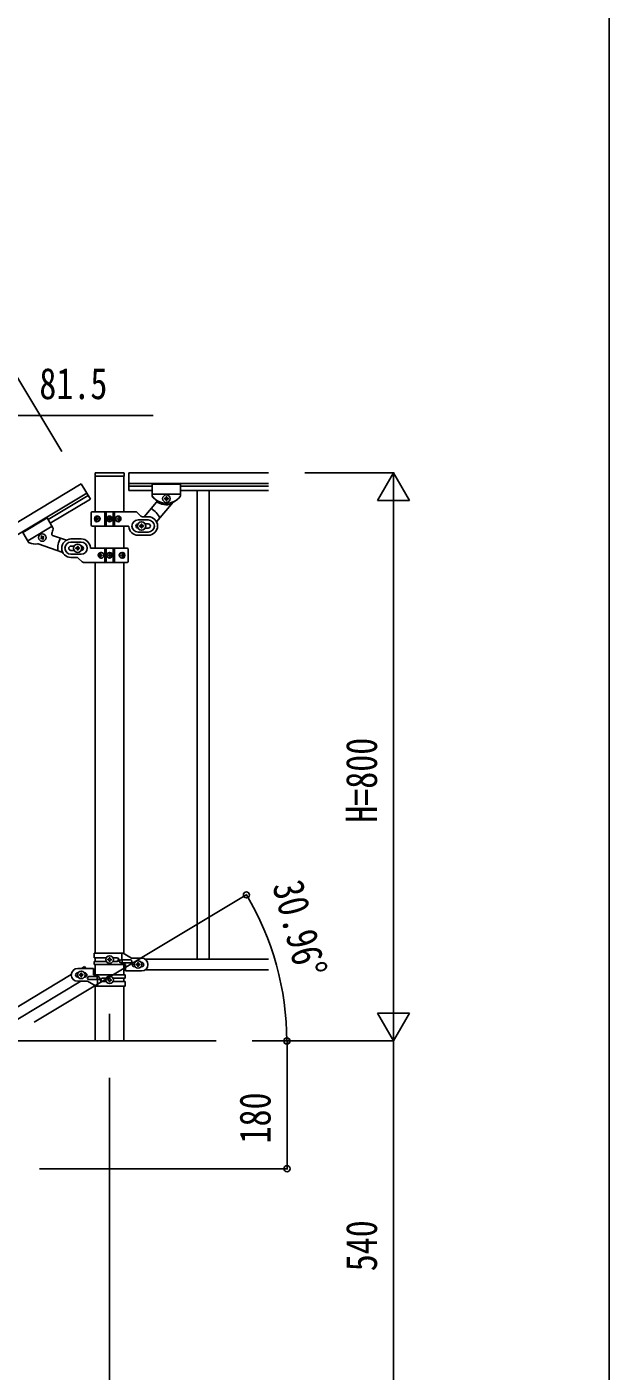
# Model space of a CAD drawing. Units: millimetres, scale not verified. Extents: x -4015 to 4015, y -2862 to 2860.
# Drawn here: x -886 to -65, y -1915 to -22 of the extents above; entities that cross this region are included whole.
import ezdxf
from ezdxf.enums import TextEntityAlignment as Align

# ---------------------------------------------------------------- set-up
doc = ezdxf.new("R2010")
doc.units = ezdxf.units.MM
doc.header["$LTSCALE"] = 10
for name, color, linetype in [('0-2_YKK_12', 2, 'Continuous'), ('0-3_YKK_A1', 4, 'Continuous'), ('0-4_YKK_D', 6, 'Continuous')]:
    doc.layers.add(name, color=color, linetype=linetype)
doc.styles.add('ＭＳ ゴシック', font='')
doc.styles.get('ＭＳ ゴシック').set_extended_font_data('MS Gothic')

msp = doc.modelspace()

# ---------------------------------------------------------------- linework, layer by layer
at = {"layer": '0-2_YKK_12'}
for p in [(-769.17, -1411.78), (-769.17, -1420.24)]:
    msp.add_line(p, (-769.17, -1449.9), dxfattribs=at)
at = {"layer": '0-3_YKK_A1'}
for p, q in [((-65.28, 2810.1), (-65.28, -2489.9)), ((-789.67, -650.9), (-789.67, -654.4)), ((-789.42, -654.9), (-789.42, -705.1)), ((-749.17, -654.9), (-789.17, -654.9)), ((-749.67, -649.9), (-788.67, -649.9)), ((-748.92, -705.1), (-748.92, -654.9)), ((-748.67, -650.9), (-748.67, -654.4)), ((-742.17, -674.86), (-742.17, -649.86)), ((-545.32, -649.86), (-742.17, -649.86)), ((-1694.07, -1196.45), (-809.11, -665.55)), ((-1686.36, -1209.31), (-801.39, -678.41)), ((-796.22, -687.03), (-809.11, -665.55)), ((-545.32, -664.86), (-742.17, -664.86)), ((-709.17, -668.86), (-742.17, -668.86)), ((-709.17, -674.86), (-742.17, -674.86)), ((-709.17, -665.86), (-709.17, -682.18)), ((-709.17, -665.86), (-669.17, -665.86)), ((-709.17, -665.86), (-709.17, -682.2)), ((-709.17, -665.86), (-669.17, -665.86)), ((-709.17, -679.86), (-669.17, -679.86)), ((-709.17, -679.86), (-669.17, -679.86)), ((-669.17, -665.86), (-669.17, -682.18)), ((-669.17, -665.86), (-669.17, -682.18)), ((-545.32, -668.86), (-669.17, -668.86)), ((-545.32, -674.86), (-669.17, -674.86)), ((-645.67, -674.86), (-645.67, -1334.86)), ((-628.67, -674.86), (-628.67, -1334.86)), ((-855.86, -715.81), (-799.31, -681.88)), ((-852.77, -720.95), (-796.22, -687.03)), ((-703.15, -691.25), (-720.41, -711.82)), ((-679.6, -691.18), (-703.02, -719.1)), ((-690.61, -686.84), (-691.57, -686.84)), ((-687.73, -685.88), (-686.77, -685.88)), ((-857.39, -713.25), (-891.69, -733.83)), ((-857.39, -713.25), (-848.98, -727.26)), ((-795.17, -705.86), (-795.17, -723.86)), ((-794.17, -704.86), (-732.42, -704.86)), ((-788.69, -714.42), (-788.36, -714.42)), ((-788.69, -715.3), (-788.36, -715.3)), ((-786.88, -712.65), (-787.51, -712.65)), ((-787.51, -717.06), (-786.88, -717.06)), ((-785.87, -714.42), (-786.49, -714.42)), ((-785.87, -715.3), (-786.49, -715.3)), ((-776.12, -724.86), (-776.12, -704.86)), ((-774.17, -704.86), (-774.17, -724.86)), ((-770.4, -715.27), (-771.22, -715.27)), ((-767.94, -714.45), (-767.12, -714.45)), ((-764.17, -704.86), (-764.17, -724.86)), ((-762.23, -724.86), (-762.23, -704.86)), ((-757.41, -714.42), (-758.18, -714.42)), ((-757.41, -715.3), (-758.18, -715.3)), ((-756.05, -712.65), (-756.81, -712.65)), ((-756.81, -717.06), (-756.05, -717.06)), ((-755.12, -714.42), (-754.66, -714.42)), ((-755.12, -715.3), (-754.66, -715.3)), ((-725.05, -710.98), (-730.3, -705.74)), ((-714.67, -716.36), (-729.17, -716.36)), ((-722.93, -711.86), (-714.67, -711.86)), ((-891.69, -733.83), (-883.3, -747.82)), ((-850.19, -725.26), (-884.49, -745.84)), ((-849.49, -738.12), (-830.08, -744.82)), ((-743.14, -724.86), (-794.17, -724.86)), ((-789.42, -724.86), (-789.42, -756.13)), ((-748.92, -756.13), (-748.92, -724.86)), ((-729.17, -733.36), (-714.67, -733.36)), ((-729.17, -737.86), (-714.67, -737.86)), ((-725.67, -724.36), (-726.67, -724.36)), ((-722.67, -725.36), (-721.67, -725.36)), ((-714.67, -721.86), (-719.09, -721.86)), ((-719.09, -727.86), (-714.67, -727.86)), ((-869.72, -750.18), (-835.23, -762.09)), ((-865.48, -741.45), (-866.3, -741.94)), ((-862.51, -740.79), (-861.69, -740.3)), ((-809.17, -743.13), (-823.67, -743.13)), ((-809.17, -747.63), (-823.67, -747.63)), ((-819.25, -753.13), (-823.67, -753.13)), ((-815.67, -755.63), (-816.67, -755.63)), ((-812.67, -756.63), (-811.67, -756.63)), ((-795.21, -756.13), (-744.17, -756.13)), ((-776.12, -756.13), (-776.12, -776.13)), ((-774.17, -776.13), (-774.17, -756.13)), ((-764.17, -776.13), (-764.17, -756.13)), ((-762.23, -756.13), (-762.23, -776.13)), ((-743.17, -775.13), (-743.17, -757.13)), ((-823.67, -759.13), (-819.25, -759.13)), ((-823.67, -764.63), (-809.17, -764.63)), ((-815.42, -769.13), (-823.67, -769.13)), ((-813.3, -770.01), (-808.05, -775.25)), ((-783.23, -765.69), (-783.69, -765.69)), ((-783.23, -766.57), (-783.69, -766.57)), ((-781.53, -763.92), (-782.3, -763.92)), ((-782.3, -768.33), (-781.53, -768.33)), ((-780.94, -765.69), (-780.17, -765.69)), ((-780.94, -766.57), (-780.17, -766.57)), ((-770.4, -766.54), (-771.22, -766.54)), ((-767.94, -765.72), (-767.12, -765.72)), ((-752.48, -765.69), (-751.85, -765.69)), ((-752.48, -766.57), (-751.85, -766.57)), ((-750.84, -763.92), (-751.47, -763.92)), ((-751.47, -768.33), (-750.84, -768.33)), ((-749.66, -765.69), (-749.98, -765.69)), ((-749.66, -766.57), (-749.98, -766.57)), ((-744.17, -776.13), (-805.93, -776.13)), ((-789.42, -776.13), (-789.42, -1326.36)), ((-748.92, -1327.16), (-748.92, -776.13)), ((-791.17, -1326.36), (-750.3, -1326.36)), ((-791.17, -1332.86), (-791.17, -1326.36)), ((-773.85, -1332.86), (-791.17, -1332.86)), ((-791.17, -1342.36), (-791.17, -1337.86)), ((-773.85, -1337.86), (-791.17, -1337.86)), ((-791.17, -1342.36), (-746.67, -1342.36)), ((-789.42, -1332.86), (-789.42, -1337.86)), ((-789.42, -1342.36), (-789.42, -1356.92)), ((-770.61, -1335.84), (-771.57, -1335.84)), ((-767.73, -1334.88), (-766.77, -1334.88)), ((-758.58, -1332.86), (-764.5, -1332.86)), ((-758.58, -1337.86), (-764.5, -1337.86)), ((-739.97, -1335.86), (-753.05, -1335.86)), ((-739.97, -1339.86), (-753.05, -1339.86)), ((-752.2, -1335.86), (-752.2, -1326.36)), ((-752.2, -1342.36), (-752.2, -1339.86)), ((-751.65, -1339.86), (-751.65, -1335.86)), ((-750.3, -1326.36), (-738.17, -1333.36)), ((-748.92, -1356.92), (-748.92, -1342.36)), ((-746.67, -1342.36), (-746.67, -1351.36)), ((-724.17, -1333.36), (-738.17, -1333.36)), ((-734.17, -1339.36), (-733.54, -1339.36)), ((-730.61, -1341.88), (-731.57, -1341.88)), ((-727.73, -1342.84), (-726.77, -1342.84)), ((-724.8, -1339.36), (-724.17, -1339.36)), ((-719.2, -1334.86), (-545.32, -1334.86)), ((-823.17, -1356.49), (-1628.75, -1839.77)), ((-814.17, -1347.92), (-791.67, -1347.92)), ((-813.54, -1353.92), (-814.17, -1353.92)), ((-813.54, -1359.92), (-814.17, -1359.92)), ((-810.61, -1356.44), (-811.57, -1356.44)), ((-804.47, -1345.33), (-808.8, -1347.92)), ((-807.73, -1357.4), (-806.77, -1357.4)), ((-804.17, -1353.92), (-804.8, -1353.92)), ((-804.17, -1359.92), (-804.8, -1359.92)), ((-804.47, -1345.33), (-802.91, -1347.92)), ((-798.37, -1359.42), (-785.29, -1359.42)), ((-791.67, -1356.92), (-791.67, -1347.92)), ((-747.17, -1356.92), (-791.67, -1356.92)), ((-786.7, -1359.42), (-786.7, -1363.42)), ((-786.14, -1356.92), (-786.14, -1359.42)), ((-779.77, -1361.42), (-773.85, -1361.42)), ((-764.5, -1361.42), (-747.17, -1361.42)), ((-748.92, -1366.42), (-748.92, -1361.42)), ((-747.17, -1356.92), (-747.17, -1361.42)), ((-724.17, -1351.36), (-746.67, -1351.36)), ((-734.17, -1345.36), (-733.54, -1345.36)), ((-724.8, -1345.36), (-724.17, -1345.36)), ((-719.2, -1349.86), (-545.32, -1349.86)), ((-809.6, -1365.84), (-1615.18, -1849.12)), ((-814.17, -1365.92), (-800.17, -1365.92)), ((-788.05, -1372.92), (-800.17, -1365.92)), ((-798.37, -1363.42), (-785.29, -1363.42)), ((-789.42, -1372.13), (-789.42, -1449.9)), ((-747.17, -1372.92), (-788.05, -1372.92)), ((-786.14, -1363.42), (-786.14, -1372.92)), ((-779.77, -1366.42), (-773.85, -1366.42)), ((-770.61, -1364.4), (-771.57, -1364.4)), ((-767.73, -1363.44), (-766.77, -1363.44)), ((-764.5, -1366.42), (-747.17, -1366.42)), ((-748.92, -1449.9), (-748.92, -1372.92)), ((-747.17, -1366.42), (-747.17, -1372.92))]:
    msp.add_line(p, q, dxfattribs=at)
for points in [[(-691.57, -686.84), (-691.57, -685.88), (-690.61, -685.88)], [(-689.65, -684.92), (-689.65, -683.96), (-688.69, -683.96), (-688.69, -684.92)], [(-688.69, -687.8), (-688.69, -688.76), (-689.65, -688.76), (-689.65, -687.8)], [(-686.77, -685.88), (-686.77, -686.84), (-687.73, -686.84)], [(-788.36, -714.42), (-788.24, -714.4), (-788.12, -714.35), (-788.01, -714.27), (-787.91, -714.16), (-787.82, -714.03), (-787.75, -713.87), (-787.7, -713.71), (-787.66, -713.54)], [(-787.66, -716.18), (-787.7, -716.01), (-787.75, -715.85), (-787.82, -715.69), (-787.91, -715.56), (-788.01, -715.45), (-788.12, -715.37), (-788.24, -715.32), (-788.36, -715.3)], [(-787.04, -713.54), (-787.05, -713.71), (-787.03, -713.87), (-786.99, -714.03), (-786.92, -714.16), (-786.83, -714.27), (-786.73, -714.35), (-786.61, -714.4), (-786.49, -714.42)], [(-786.49, -715.3), (-786.61, -715.32), (-786.73, -715.37), (-786.83, -715.45), (-786.92, -715.56), (-786.99, -715.69), (-787.03, -715.85), (-787.05, -716.01), (-787.04, -716.18)], [(-771.22, -715.27), (-771.22, -714.45), (-770.4, -714.45)], [(-769.58, -713.63), (-769.58, -712.81), (-768.76, -712.81), (-768.76, -713.63)], [(-768.76, -716.09), (-768.76, -716.91), (-769.58, -716.91), (-769.58, -716.09)], [(-767.12, -714.45), (-767.12, -715.27), (-767.94, -715.27)], [(-757.41, -714.42), (-757.26, -714.4), (-757.12, -714.35), (-756.99, -714.27), (-756.88, -714.16), (-756.79, -714.03), (-756.73, -713.87), (-756.7, -713.71), (-756.7, -713.54)], [(-756.7, -716.18), (-756.7, -716.01), (-756.73, -715.85), (-756.79, -715.69), (-756.88, -715.56), (-756.99, -715.45), (-757.12, -715.37), (-757.26, -715.32), (-757.41, -715.3)], [(-755.94, -713.54), (-755.91, -713.71), (-755.85, -713.87), (-755.77, -714.03), (-755.67, -714.16), (-755.55, -714.27), (-755.41, -714.35), (-755.27, -714.4), (-755.12, -714.42)], [(-755.12, -715.3), (-755.27, -715.32), (-755.41, -715.37), (-755.55, -715.45), (-755.67, -715.56), (-755.77, -715.69), (-755.85, -715.85), (-755.91, -716.01), (-755.94, -716.18)], [(-726.67, -724.36), (-726.67, -725.36), (-725.67, -725.36)], [(-723.67, -723.36), (-723.67, -722.36), (-724.67, -722.36), (-724.67, -723.36)], [(-724.67, -726.36), (-724.67, -727.36), (-723.67, -727.36), (-723.67, -726.36)], [(-721.67, -725.36), (-721.67, -724.36), (-722.67, -724.36)], [(-866.3, -741.94), (-865.8, -742.77), (-864.98, -742.27)], [(-864.32, -739.64), (-864.82, -738.82), (-865.64, -739.31), (-865.15, -740.13)], [(-863.66, -742.6), (-863.17, -743.43), (-862.35, -742.93), (-862.84, -742.11)], [(-861.69, -740.3), (-862.18, -739.47), (-863.01, -739.97)], [(-816.67, -755.63), (-816.67, -756.63), (-815.67, -756.63)], [(-813.67, -754.63), (-813.67, -753.63), (-814.67, -753.63), (-814.67, -754.63)], [(-811.67, -756.63), (-811.67, -755.63), (-812.67, -755.63)], [(-814.67, -757.63), (-814.67, -758.63), (-813.67, -758.63), (-813.67, -757.63)], [(-783.23, -765.69), (-783.08, -765.67), (-782.93, -765.62), (-782.8, -765.54), (-782.68, -765.43), (-782.58, -765.3), (-782.49, -765.14), (-782.44, -764.98), (-782.41, -764.81)], [(-782.41, -767.45), (-782.44, -767.28), (-782.49, -767.12), (-782.58, -766.96), (-782.68, -766.83), (-782.8, -766.72), (-782.93, -766.64), (-783.08, -766.59), (-783.23, -766.57)], [(-781.65, -764.81), (-781.65, -764.98), (-781.61, -765.14), (-781.55, -765.3), (-781.47, -765.43), (-781.35, -765.54), (-781.23, -765.62), (-781.08, -765.67), (-780.94, -765.69)], [(-780.94, -766.57), (-781.08, -766.59), (-781.23, -766.64), (-781.35, -766.72), (-781.47, -766.83), (-781.55, -766.96), (-781.61, -767.12), (-781.65, -767.28), (-781.65, -767.45)], [(-771.22, -766.54), (-771.22, -765.72), (-770.4, -765.72)], [(-769.58, -764.9), (-769.58, -764.08), (-768.76, -764.08), (-768.76, -764.9)], [(-768.76, -767.36), (-768.76, -768.18), (-769.58, -768.18), (-769.58, -767.36)], [(-767.12, -765.72), (-767.12, -766.54), (-767.94, -766.54)], [(-751.85, -765.69), (-751.73, -765.67), (-751.62, -765.62), (-751.52, -765.54), (-751.43, -765.43), (-751.36, -765.3), (-751.32, -765.14), (-751.3, -764.98), (-751.31, -764.81)], [(-751.31, -767.45), (-751.3, -767.28), (-751.32, -767.12), (-751.36, -766.96), (-751.43, -766.83), (-751.52, -766.72), (-751.62, -766.64), (-751.73, -766.59), (-751.85, -766.57)], [(-750.68, -764.81), (-750.65, -764.98), (-750.6, -765.14), (-750.53, -765.3), (-750.44, -765.43), (-750.34, -765.54), (-750.23, -765.62), (-750.11, -765.67), (-749.98, -765.69)], [(-749.98, -766.57), (-750.11, -766.59), (-750.23, -766.64), (-750.34, -766.72), (-750.44, -766.83), (-750.53, -766.96), (-750.6, -767.12), (-750.65, -767.28), (-750.68, -767.45)], [(-771.57, -1335.84), (-771.57, -1334.88), (-770.61, -1334.88)], [(-769.65, -1333.92), (-769.65, -1332.96), (-768.69, -1332.96), (-768.69, -1333.92)], [(-768.69, -1336.8), (-768.69, -1337.76), (-769.65, -1337.76), (-769.65, -1336.8)], [(-766.77, -1334.88), (-766.77, -1335.84), (-767.73, -1335.84)], [(-731.57, -1341.88), (-731.57, -1342.84), (-730.61, -1342.84)], [(-728.69, -1340.92), (-728.69, -1339.96), (-729.65, -1339.96), (-729.65, -1340.92)], [(-729.65, -1343.8), (-729.65, -1344.76), (-728.69, -1344.76), (-728.69, -1343.8)], [(-726.77, -1342.84), (-726.77, -1341.88), (-727.73, -1341.88)], [(-811.57, -1356.44), (-811.57, -1357.4), (-810.61, -1357.4)], [(-808.69, -1355.48), (-808.69, -1354.52), (-809.65, -1354.52), (-809.65, -1355.48)], [(-809.65, -1358.36), (-809.65, -1359.32), (-808.69, -1359.32), (-808.69, -1358.36)], [(-806.77, -1357.4), (-806.77, -1356.44), (-807.73, -1356.44)], [(-769.65, -1362.48), (-769.65, -1361.52), (-768.69, -1361.52), (-768.69, -1362.48)], [(-771.57, -1364.4), (-771.57, -1363.44), (-770.61, -1363.44)], [(-768.69, -1365.36), (-768.69, -1366.32), (-769.65, -1366.32), (-769.65, -1365.36)], [(-766.77, -1363.44), (-766.77, -1364.4), (-767.73, -1364.4)], [(-1519.17, -1809.9), (-1219.17, -1809.9), (-1219.17, -1629.9), (-919.17, -1629.9), (-919.17, -1449.9), (-619.17, -1449.9)]]:
    msp.add_lwpolyline(points, dxfattribs=at)
for centre, radius in [((-689.17, -686.36), 5.3), ((-769.17, -714.86), 4), ((-769.17, -714.86), 3.75), ((-724.17, -724.86), 5.9), ((-863.99, -741.12), 5.3), ((-814.17, -756.13), 5.9), ((-769.17, -766.13), 4), ((-769.17, -766.13), 3.75), ((-769.17, -1335.36), 5.3), ((-729.17, -1342.36), 5.3), ((-809.17, -1356.92), 5.3), ((-769.17, -1363.92), 5.3)]:
    msp.add_circle(centre, radius, dxfattribs=at)
for centre, radius, start, end in [((-788.67, -650.9), 1, 90, 180), ((-789.17, -654.4), 0.5, 180, 270), ((-749.67, -650.9), 1, 0, 90), ((-749.17, -654.4), 0.5, 270, 0), ((-724.17, -724.86), 28, 23.48523, 61.32819), ((-707.17, -682.18), 2, 180, 218.49995), ((-707.17, -682.2), 2, 180, 224.93002), ((-689.17, -667.86), 25, 218.49995, 321.50005), ((-689.17, -667.86), 25, 219.04626, 234.94492), ((-704.68, -689.96), 2, 320, 54.94492), ((-688.67, -667.86), 27, 238.26331, 284.36577), ((-690.61, -684.92), 0.96, 270, 0), ((-690.61, -687.8), 0.96, 0, 90), ((-687.73, -684.92), 0.96, 180, 270), ((-687.73, -687.8), 0.96, 90, 180), ((-678.07, -692.47), 2, 114.29151, 140), ((-689.17, -667.86), 25, 294.29151, 321.50004), ((-671.17, -682.18), 2, 321.50005, 0), ((-671.17, -682.18), 2, 321.50004, 0), ((-794.17, -705.86), 1, 90, 180), ((-770.4, -713.63), 0.82, 270, 0), ((-770.4, -716.09), 0.82, 0, 90), ((-767.94, -713.63), 0.82, 180, 270), ((-767.94, -716.09), 0.82, 90, 180), ((-729.17, -724.86), 8.5, 90, 270), ((-732.42, -707.86), 3, 45, 90), ((-722.93, -708.86), 3, 225, 270), ((-714.67, -724.86), 13, 270, 90), ((-714.67, -724.86), 8.5, 270, 90), ((-848.84, -736.23), 2, 156.01508, 250.96), ((-873.51, -725.26), 25, 336.01508, 351.91374), ((-850.7, -728.29), 2, 346.02998, 30.96), ((-794.17, -723.86), 1, 180, 270), ((-743.14, -725.86), 1, 4.09604, 90), ((-729.17, -724.86), 13, 184.09604, 270), ((-729.17, -724.86), 3, 90, 270), ((-725.67, -723.36), 1, 270, 0), ((-725.67, -726.36), 1, 0, 90), ((-722.67, -723.36), 1, 180, 270), ((-722.67, -726.36), 1, 90, 180), ((-714.67, -724.86), 3, 270, 90), ((-881.58, -746.79), 2, 210.96, 249.45996), ((-873.51, -725.26), 25, 249.45996, 276.66849), ((-870.38, -752.07), 2, 70.96, 96.66849), ((-865.97, -740.63), 0.96, 300.96, 30.96), ((-864.49, -743.1), 0.96, 30.96, 120.96), ((-863.5, -739.14), 0.96, 210.96, 300.96), ((-862.02, -741.61), 0.96, 120.96, 210.96), ((-814.17, -756.13), 28, 149.63181, 187.47477), ((-823.67, -756.13), 13, 90, 270), ((-823.67, -756.13), 8.5, 90, 270), ((-823.67, -756.13), 3, 90, 270), ((-815.67, -754.63), 1, 270, 0), ((-815.67, -757.63), 1, 0, 90), ((-812.67, -754.63), 1, 180, 270), ((-812.67, -757.63), 1, 90, 180), ((-809.17, -756.13), 13, 4.09604, 90), ((-809.17, -756.13), 8.5, 270, 90), ((-809.17, -756.13), 3, 270, 90), ((-795.21, -755.13), 1, 184.09604, 270), ((-744.17, -757.13), 1, 0, 90), ((-815.42, -772.13), 3, 45, 90), ((-805.93, -773.13), 3, 225, 270), ((-770.4, -764.9), 0.82, 270, 0), ((-770.4, -767.36), 0.82, 0, 90), ((-767.94, -764.9), 0.82, 180, 270), ((-767.94, -767.36), 0.82, 90, 180), ((-744.17, -775.13), 1, 270, 0), ((-770.61, -1333.92), 0.96, 270, 0), ((-770.61, -1336.8), 0.96, 0, 90), ((-767.73, -1333.92), 0.96, 180, 270), ((-767.73, -1336.8), 0.96, 90, 180), ((-759.33, -1335.36), 2.5, 270, 90), ((-758.58, -1335.36), 2.5, 270, 90), ((-753.05, -1337.86), 2, 90, 270), ((-739.97, -1337.86), 2, 270, 90), ((-734.17, -1342.36), 3, 90, 270), ((-730.61, -1340.92), 0.96, 270, 0), ((-730.61, -1343.8), 0.96, 0, 90), ((-727.73, -1340.92), 0.96, 180, 270), ((-727.73, -1343.8), 0.96, 90, 180), ((-724.17, -1342.36), 9, 270, 90), ((-724.17, -1342.36), 3, 270, 90), ((-814.17, -1356.92), 9, 90, 270), ((-814.17, -1356.92), 3, 90, 270), ((-810.61, -1355.48), 0.96, 270, 0), ((-810.61, -1358.36), 0.96, 0, 90), ((-807.73, -1355.48), 0.96, 180, 270), ((-807.73, -1358.36), 0.96, 90, 180), ((-804.17, -1356.92), 3, 270, 90), ((-798.37, -1361.42), 2, 90, 270), ((-785.29, -1361.42), 2, 270, 90), ((-779.77, -1363.92), 2.5, 90, 270), ((-779.02, -1363.92), 2.5, 90, 270), ((-770.61, -1362.48), 0.96, 270, 0), ((-767.73, -1362.48), 0.96, 180, 270), ((-770.61, -1365.36), 0.96, 0, 90), ((-767.73, -1365.36), 0.96, 90, 180)]:
    msp.add_arc(centre, radius, start, end, dxfattribs=at)
for centre, major_axis, ratio, start_param, end_param in [((-787.56, -714.86), (0, 4), 0.7075, 6.2831853, 9.424778), ((-786.85, -714.86), (0, 4), 0.7075, 0.1252578, 3.0163348), ((-783.6, -714.86), (0, 7.22), 0.707107, 1.5096412, 1.6319515), ((-782.65, -714.86), (0, 7.22), 0.707107, 1.2602434, 1.3864021), ((-782.65, -714.86), (0, 7.22), 0.707107, 1.7551906, 1.8813492), ((-787.56, -714.86), (5.06, 0), 0.790514, 4.712389, 7.8539816), ((-782.02, -714.86), (0, 7.22), 0.707107, 1.2602434, 1.3864021), ((-782.02, -714.86), (0, 7.22), 0.707107, 1.7551906, 1.8813492), ((-786.06, -714.86), (0, 3.83), 0.707107, 3.0982646, 6.3265134), ((-780.78, -714.86), (0, 7.22), 0.707107, 1.5096412, 1.6319515), ((-756.67, -714.86), (4.49, 0), 0.890869, 1.5707963, 4.712389), ((-757.59, -714.86), (0, -3.83), 0.866157, 3.1165976, 6.3081804), ((-761.78, -714.86), (0, -7.22), 0.499772, 1.5096412, 1.6319515), ((-760.25, -714.86), (0, -7.22), 0.499772, 1.7551906, 1.8813492), ((-760.25, -714.86), (0, -7.22), 0.499772, 1.2602434, 1.3864021), ((-756.67, -714.86), (0, 4), 0.865, 3.1415927, 6.2831853), ((-759.48, -714.86), (0, -7.22), 0.499772, 1.7551906, 1.8813492), ((-759.48, -714.86), (0, -7.22), 0.499772, 1.2602434, 1.3864021), ((-758.26, -714.86), (0, -7.22), 0.499772, 1.5096412, 1.6319515), ((-781.67, -766.13), (0, -4), 0.865, 3.1415927, 6.2831853), ((-780.09, -766.13), (0, 7.22), 0.499772, 1.5096412, 1.6319515), ((-778.86, -766.13), (0, 7.22), 0.499772, 1.2602434, 1.3864021), ((-778.86, -766.13), (0, 7.22), 0.499772, 1.7551906, 1.8813492), ((-781.67, -766.13), (-4.49, 0), 0.890869, 1.5707963, 4.712389), ((-778.1, -766.13), (0, 7.22), 0.499772, 1.2602434, 1.3864021), ((-778.1, -766.13), (0, 7.22), 0.499772, 1.7551906, 1.8813492), ((-780.76, -766.13), (0, 3.83), 0.866157, 3.1165976, 6.3081804), ((-776.57, -766.13), (0, 7.22), 0.499772, 1.5096412, 1.6319515), ((-750.79, -766.13), (-5.06, 0), 0.790514, 4.712389, 7.8539816), ((-752.29, -766.13), (0, -3.83), 0.707107, 3.0982646, 6.3265134), ((-757.57, -766.13), (0, -7.22), 0.707107, 1.5096412, 1.6319515), ((-756.32, -766.13), (0, -7.22), 0.707107, 1.7551906, 1.8813492), ((-756.32, -766.13), (0, -7.22), 0.707107, 1.2602434, 1.3864021), ((-751.5, -766.13), (0, -4), 0.7075, 0.1252578, 3.0163348), ((-755.7, -766.13), (0, -7.22), 0.707107, 1.7551906, 1.8813492), ((-755.7, -766.13), (0, -7.22), 0.707107, 1.2602434, 1.3864021), ((-750.79, -766.13), (0, -4), 0.7075, 6.2831853, 9.424778), ((-754.75, -766.13), (0, -7.22), 0.707107, 1.5096412, 1.6319515)]:
    msp.add_ellipse(centre, major_axis=major_axis, ratio=ratio, start_param=start_param, end_param=end_param, dxfattribs=at)
for centre, major_axis, ratio in [((-786.29, -714.86), (0, 3.83), 0.707107), ((-757.42, -714.86), (0, -3.83), 0.866157), ((-780.92, -766.13), (0, 3.83), 0.866157), ((-752.06, -766.13), (0, -3.83), 0.707107)]:
    msp.add_ellipse(centre, major_axis=major_axis, ratio=ratio, dxfattribs=at)
at = {"layer": '0-4_YKK_D'}
for p, q in [((-836.37, -620.1), (-912.51, -493.19)), ((-494.32, -649.9), (-368.17, -649.9)), ((-369.17, -649.9), (-391.67, -688.87)), ((-369.17, -649.9), (-346.67, -688.87)), ((-369.17, -649.9), (-369.17, -727.84)), ((-391.67, -688.87), (-346.67, -688.87)), ((-369.17, -1404.9), (-369.17, -694.9)), ((-875.44, -1423.66), (-575.62, -1243.77)), ((-369.17, -1449.9), (-369.17, -1371.96)), ((-369.17, -1449.9), (-391.67, -1410.93)), ((-346.67, -1410.93), (-391.67, -1410.93)), ((-369.17, -1449.9), (-346.67, -1410.93)), ((-568.17, -1449.9), (-518.17, -1449.9)), ((-544.42, -1449.9), (-368.17, -1449.9)), ((-492.34, -1449.9), (-520.52, -1449.9)), ((-519.17, -1449.9), (-519.17, -1629.9)), ((-490.34, -1449.9), (-368.17, -1449.9)), ((-369.17, -1449.9), (-369.17, -1989.9)), ((-769.17, -1501.9), (-769.17, -2140.9)), ((-868.17, -1629.9), (-518.17, -1629.9))]:
    msp.add_line(p, q, dxfattribs=at)
msp.add_lwpolyline([(-976.67, -569.41), (-895.17, -569.41), (-707.77, -569.41)], dxfattribs=at)
for centre in [(-576.47, -1244.28), (-519.52, -1449.9), (-519.17, -1449.9), (-519.17, -1629.9)]:
    msp.add_circle(centre, 4.25, dxfattribs=at)
msp.add_arc((-919.17, -1449.9), 399.65, 0, 30.96379, dxfattribs=at)

# ---------------------------------------------------------------- texts
at = {"layer": '0-4_YKK_D', "style": 'ＭＳ ゴシック', "width": 0.8}
msp.add_text('81.5', height=43.99, dxfattribs=at).set_placement((-868.17, -559.41), align=Align.BOTTOM_LEFT)
for s, rotation, p in [('H=800', 90, (-379.17, -1142.7)), ('30.96°', 284.97, (-552.77, -1234.33)), ('180', 90, (-529.17, -1594.3)), ('540', 90, (-379.17, -1774.3))]:
    msp.add_text(s, height=43.99, rotation=rotation, dxfattribs=at).set_placement(p, align=Align.BOTTOM_LEFT)

doc.saveas('drawing.dxf')
